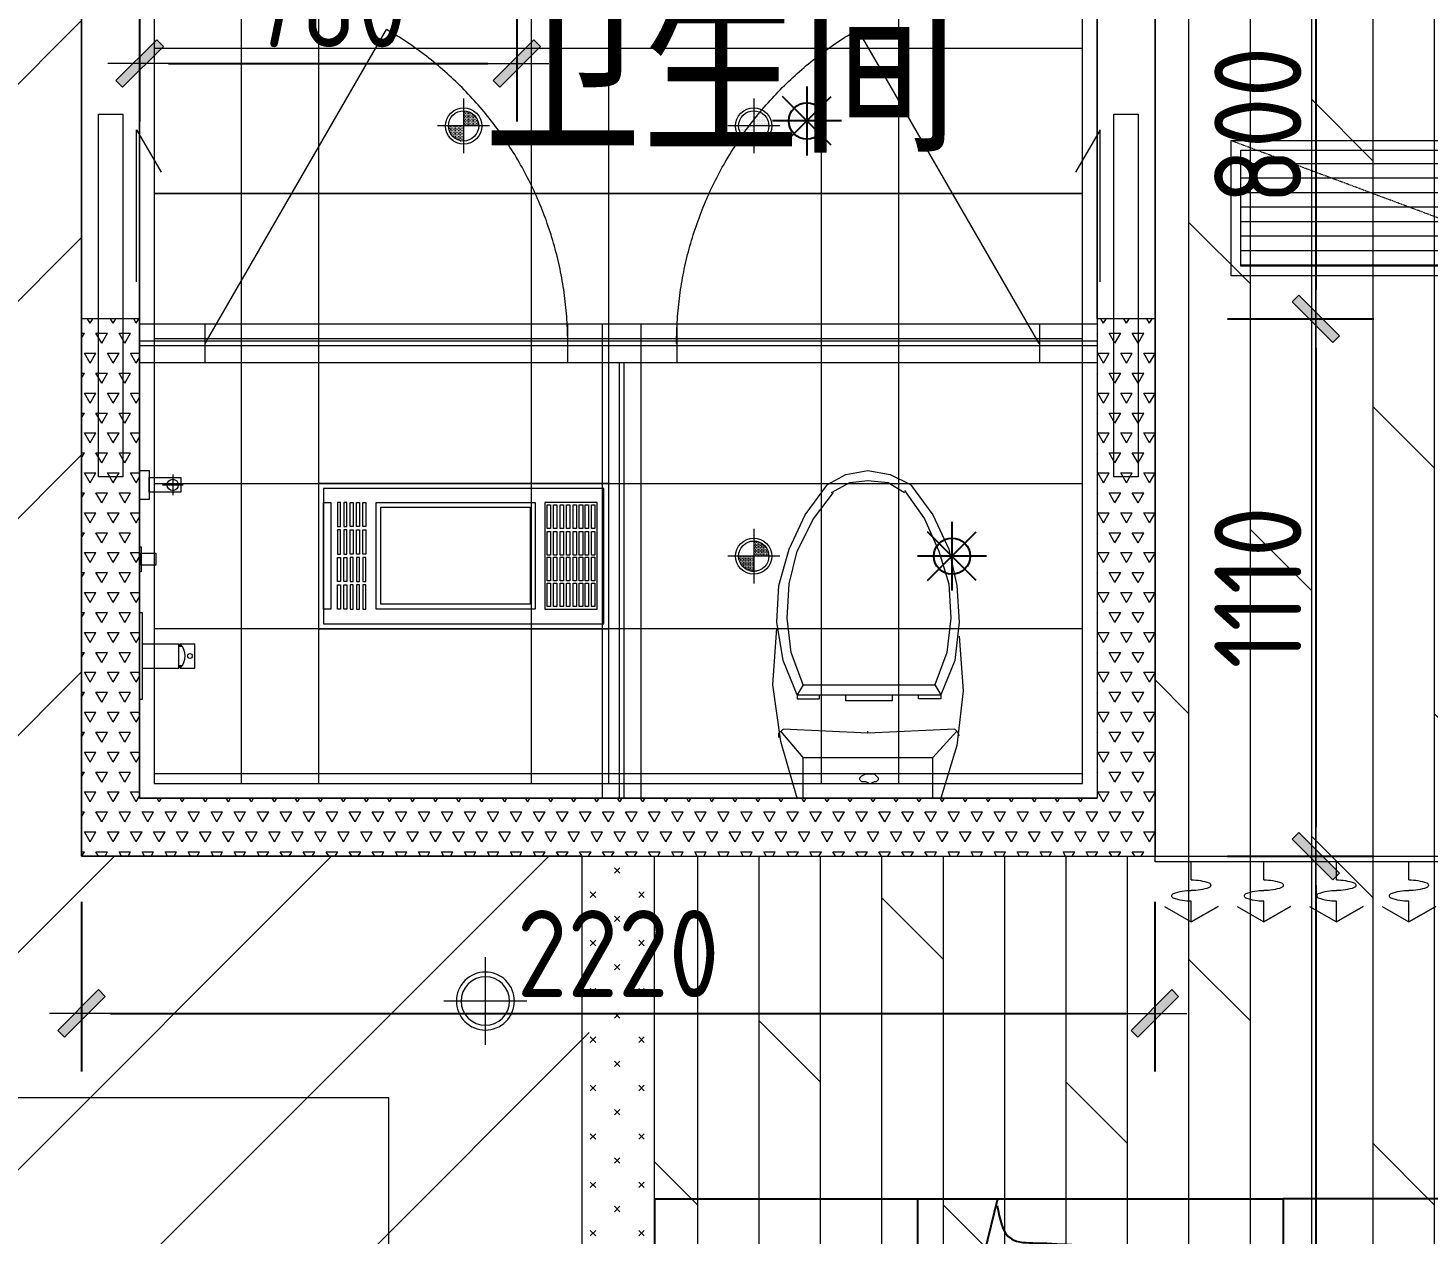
# Model space of a CAD drawing. Header units: millimetres. Extents: x 33621 to 401573, y -91663 to 133135.
# Drawn here: x 235236 to 238131, y 46261 to 48758 of the extents above; entities that cross this region are included whole.
import ezdxf

# ---------------------------------------------------------------- set-up
doc = ezdxf.new("R2010")
doc.units = ezdxf.units.MM
doc.header["$LTSCALE"] = 10
for name, pattern in [('DASH', [0.35, 0.25, -0.1]), ('DOTE', [2.42, 2, -0.2, 0.02, -0.2]), ('HIDDEN', [0.375, 0.25, -0.125, 0, 0])]:
    doc.linetypes.add(name, pattern=pattern)
doc.layers.get('0').update_dxf_attribs({"color": 253})
doc.layers.get('Defpoints').update_dxf_attribs({"color": 250})
for name, color, linetype, lineweight in [('cr-外框线2', 253, 'Continuous', 13), ('DOOR【门】', 253, 'Continuous', 0), ('DS-4BS-FINISH【墙完成线】', 253, 'Continuous', 0), ('FC-FLOOR【地材分格】', 253, 'Continuous', 0), ('FF-Door【门】', 253, 'Continuous', 0), ('FF-FIXT【洁具】', 253, 'Continuous', 0), ('FF-FURN【成品家具】', 253, 'Continuous', 0), ('FF-FURN【成品家私】', 253, 'Continuous', 0), ('RC-FCU【空调设备】', 253, 'Continuous', 0), ('RC-FIN【天花轮廓线】', 253, 'Continuous', 0), ('RC-LIGHT【天花灯具】', 253, 'Continuous', 0), ('RC-Modelling【天花造型】', 253, 'Continuous', 0), ('RC-STR【天花细线】', 253, 'Continuous', 0), ('RC-Text【天花文字】', 253, 'Continuous', 0), ('WALL', 253, 'Continuous', 0), ('Wall【新建墙】', 253, 'Continuous', 0), ('Xline【辅助线】', 253, 'Continuous', 0), ('新建墙体', 253, 'Continuous', 0)]:
    doc.layers.add(name, color=color, linetype=linetype, lineweight=lineweight)
for name, color, linetype in [('DIM_LEAD', 253, 'Continuous'), ('EQUIP_喷头', 253, 'Continuous'), ('P-活动家具', 253, 'Continuous'), ('WINDOW_TEXT', 253, 'Continuous'), ('平面家具', 253, 'Continuous')]:
    doc.layers.add(name, color=color, linetype=linetype)
doc.styles.add('_TCH_WINDOW', font='SIMPLEX', dxfattribs={"bigfont": 'GBCBIG'})
doc.styles.add('CCD_DIM', font='ARCHS.SHX')
doc.styles.add('文字', font='')
doc.styles.get('文字').set_extended_font_data('SimSun')
doc.dimstyles.new('ZL_1：60', dxfattribs={"dimscale": 60, "dimtxt": 3, "dimasz": 1, "dimexe": 2, "dimexo": 2, "dimgap": 0.5, "dimtad": 1, "dimdec": 0, "dimrnd": 5, "dimdsep": 46, "dimtxsty": 'CCD_DIM', "dimblk": 'WS-cj', "dimblk1": 'WS-cj', "dimblk2": 'WS-cj', "dimcen": 0, "dimclrd": 44, "dimclre": 44, "dimclrt": 2, "dimadec": 0, "dimazin": 0, "dimtfac": 1, "dimtdec": 0, "dimtix": 1, "dimtofl": 0, "dimtmove": 2, "dimatfit": 3, "dimldrblk": 'hl_arrow2', "dimfxl": 6, "dimfxlon": 1, "dimarcsym": 0})

# ---------------------------------------------------------------- blocks, each defined once
blk = doc.blocks.new('$DorLib2D$00000001')
for p, q in [((0.45, 0.975), (0.5, 0.975)), ((0.45, 0), (0.45, 0.975)), ((0.5, 0), (0.5, 0.975)), ((0.5, 0), (0.45, 0))]:
    blk.add_line(p, q)
at = {"lineweight": 13}
blk.add_arc((0.475, 0), 0.975, 91.4693, 180, dxfattribs=at)
blk = doc.blocks.new('海龙_041013471')
at = {"layer": 'P-活动家具', "color": 8}
for p, q in [((290.8, 600), (455.7, -75.6)), ((47.8, 497.7), (455.7, -75.6)), ((759.4, 353.8), (810.2, 492.6)), ((845.1, 492.6), (889.6, 438.7)), ((609.9, 490.4), (570.9, 443.1)), ((607.1, -333.1), (607.1, 487.1)), ((684.4, 370.6), (640.6, 490.4)), ((848.3, -326), (848.3, 488.8)), ((570.9, 443.1), (515.2, 167.7)), ((889.6, 438.7), (953.1, 110.2)), ((715.8, -67.6), (684.4, 370.6)), ((724.4, -114.1), (759.4, 353.8)), ((515.2, 167.7), (515.2, -356.5)), ((953.1, 110.2), (953.1, -364.1)), ((47.8, -499), (455.7, -75.6)), ((455.7, -75.6), (289.2, -600)), ((715.8, -384.4), (715.8, -67.6)), ((724.4, -395.8), (724.4, -114.1)), ((626.6, -417.8), (607.1, -333.1)), ((826, -433.9), (848.3, -326)), ((515.2, -356.5), (548.6, -466.9)), ((953.1, -364.1), (915, -495.5)), ((687.9, -472.4), (715.8, -384.4)), ((756.2, -501.8), (724.4, -395.8)), ((626.6, -444.9), (626.6, -417.8)), ((826, -491.4), (826, -433.9)), ((590.4, -572.6), (626.6, -444.9)), ((626.6, -444.9), (646.1, -564.3)), ((803.8, -456.5), (756.2, -501.8)), ((826, -491.4), (803.8, -456.5)), ((548.6, -466.9), (590.4, -572.6)), ((646.1, -564.3), (687.9, -472.4)), ((867.3, -466), (826, -491.4)), ((915, -495.5), (867.3, -466))]:
    blk.add_line(p, q, dxfattribs=at)
at = {"layer": 'P-活动家具'}
blk.add_line((1000, 600), (1000, -600), dxfattribs=at)
at = {"layer": 'P-活动家具', "color": 8}
blk.add_lwpolyline([(-299.9, 600), (-300, -600), (-700, -600), (-699.9, 600)], close=True, dxfattribs=at)
for points, knots in [([(291.5, 586.4), (286.2, 557.6), (277.4, 509), (168.4, 508.8), (99.8, 502.5), (47.8, 497.7)], [0, 0, 0, 0, 75.29107, 127.212251, 290.722633, 290.722633, 290.722633, 290.722633]), ([(291.5, -587.7), (284.6, -560.3), (263.8, -477.8), (136.2, -521), (68, -504), (47.8, -499)], [0, 0, 0, 0, 75.29107, 226.745569, 290.81809, 290.81809, 290.81809, 290.81809])]:
    blk.add_open_spline(points, degree=3, knots=knots, dxfattribs=at)
at = {"layer": '平面家具', "color": 43, "linetype": 'ByBlock'}
for p, q in [((-699.9, 600), (-975, 600)), ((1000, 600), (-299.9, 600)), ((455.7, -600), (455.7, 600)), ((-1000, 575), (-1000, -575)), ((-975, -600), (-700, -600)), ((-300, -600), (1000, -600))]:
    blk.add_line(p, q, dxfattribs=at)
for centre, start, end in [((-975, 575), 90, 180), ((-975, -575), 180, 270)]:
    blk.add_arc(centre, 25, start, end, dxfattribs=at)
blk = doc.blocks.new('海龙0109180699')
at = {"layer": 'cr-外框线2'}
blk.add_blockref('海龙_041013471', (725, 3235.4), dxfattribs=at)
blk = doc.blocks.new('A$C78EA0098')
at = {"color": 33, "linetype": 'Continuous'}
for p, q in [((47, 353.8), (90, 353.8)), ((68.5, 375.3), (68.5, 332.3))]:
    blk.add_line(p, q, dxfattribs=at)
for p, q in [((5, 25, 0), (81, 25, 0)), ((81, -25, 0), (81, 25, 0)), ((81, 20, 0), (88, 20, 0)), ((84, 25, 0), (114, 25, 0)), ((84, 20, 0), (84, 25, 0)), ((114, -25, 0), (114, 25, 0)), ((5, -25, 0), (81, -25, 0)), ((81, -20, 0), (88, -20, 0)), ((84, -25, 0), (84, -20, 0)), ((84, -25, 0), (114, -25, 0))]:
    blk.add_line(p, q)
for points in [[(0, 383.8), (20, 383.8), (20, 323.8), (0, 323.8)], [(20, 368.8), (85, 368.8), (85, 338.8), (20, 338.8)], [(0, 226), (3, 226), (3, 174), (0, 174)], [(3, 212.5), (33.5, 212.5), (33.5, 187.5), (3, 187.5)], [(0, 90), (5, 90), (5, -90), (0, -90)]]:
    blk.add_lwpolyline(points, close=True)
for centre, radius in [((68.5, 353.8), 11.5), ((104, 0, 0), 5)]:
    blk.add_circle(centre, radius, dxfattribs=at)
blk.add_arc((57.8, 0, 0), 36.3, 316.3972, 43.6028)
blk = doc.blocks.new('ZL_08127082')
at = {"layer": 'FF-FIXT【洁具】'}
for p, q in [((-184.1, -108.8), (-150.6, 0)), ((146.4, 0), (-150.6, 0)), ((-133.9, 0), (-133.9, -83.7)), ((133.9, 0), (133.9, -83.7)), ((146.4, 0), (179.9, -117.1)), ((-20.9, -37.7), (-16.7, -33.5)), ((-20.9, -41.8), (-20.9, -37.7)), ((-16.7, -46), (-20.9, -41.8)), ((-16.7, -33.5), (-12.6, -33.5)), ((-12.6, -50.2), (-16.7, -46)), ((-12.6, -33.5), (-4.2, -29.3)), ((4.2, -50.2), (-12.6, -50.2)), ((-4.2, -29.3), (4.2, -33.5)), ((4.2, -33.5), (12.6, -33.5)), ((12.6, -46), (4.2, -50.2)), ((12.6, -33.5), (16.7, -37.7)), ((16.7, -41.8), (12.6, -46)), ((16.7, -37.7), (16.7, -41.8)), ((-133.9, -83.7), (-184.1, -138.1)), ((133.9, -83.7), (-133.9, -83.7)), ((133.9, -83.7), (179.9, -138.1)), ((-196.6, -221.7), (-184.1, -108.8)), ((-179.9, -142.2), (0, -133.9)), ((0, -133.9), (0, -138.1)), ((0, -133.9), (175.7, -142.2)), ((184.1, -133.9), (175.7, -142.2)), ((179.9, -117.1), (196.6, -234.3)), ((184.1, -125.5), (184.1, -133.9)), ((-50.2, -213.4), (-50.2, -200.8)), ((-50.2, -200.8), (46, -200.8)), ((46, -200.8), (46, -213.4)), ((-188.3, -334.7), (-196.6, -221.7)), ((-179.9, -284.5), (-150.6, -213.4)), ((-150.6, -205), (-104.6, -205)), ((-150.6, -213.4), (-150.6, -205)), ((-138.1, -234.3), (-150.6, -213.4)), ((146.4, -213.4), (-150.6, -213.4)), ((-104.6, -205), (-104.6, -213.4)), ((46, -213.4), (-50.2, -213.4)), ((100.4, -205), (100.4, -213.4)), ((146.4, -205), (100.4, -205)), ((133.9, -234.3), (146.4, -213.4)), ((146.4, -213.4), (146.4, -205)), ((146.4, -213.4), (175.7, -284.5)), ((-163.2, -301.2), (-138.1, -234.3)), ((133.9, -234.3), (-138.1, -234.3)), ((133.9, -234.3), (159, -301.2)), ((196.6, -234.3), (188.3, -351.4)), ((-188.3, -364), (-179.9, -284.5)), ((175.7, -284.5), (188.3, -364)), ((-171.5, -372.3), (-163.2, -301.2)), ((159, -301.2), (167.3, -372.3)), ((-184.1, -439.3), (-188.3, -364)), ((-167.3, -443.4), (-171.5, -372.3)), ((167.3, -372.3), (163.2, -443.4)), ((188.3, -364), (184.1, -439.3)), ((-167.3, -514.6), (-184.1, -439.3)), ((-146.4, -510.4), (-167.3, -443.4)), ((163.2, -443.4), (146.4, -510.4)), ((184.1, -439.3), (163.2, -514.6)), ((-133.9, -585.7), (-167.3, -514.6)), ((-117.1, -577.3), (-146.4, -510.4)), ((146.4, -510.4), (113, -577.3)), ((163.2, -514.6), (129.7, -585.7)), ((-75.3, -635.9), (-117.1, -577.3)), ((113, -577.3), (71.1, -631.7)), ((-87.9, -648.4), (-133.9, -585.7)), ((129.7, -585.7), (83.7, -648.4)), ((-41.8, -652.6), (-75.3, -631.7)), ((75.3, -631.7), (37.7, -652.6)), ((-46, -669.4), (-87.9, -648.4)), ((0, -656.8), (-41.8, -652.6)), ((37.7, -652.6), (0, -656.8)), ((83.7, -648.4), (46, -669.4)), ((0, -677.7), (-46, -669.4)), ((46, -669.4), (0, -677.7))]:
    blk.add_line(p, q, dxfattribs=at)
blk = doc.blocks.new('ZL_08123655')
at = {"layer": 'FF-FIXT【洁具】'}
for p, q in [((-184.1, -138.1), (-188.3, -129.7)), ((-179.9, -142.2), (-184.1, -138.1))]:
    blk.add_line(p, q, dxfattribs=at)
at = {"layer": 'DIM_LEAD'}
blk.add_blockref('ZL_08127082', (0, 0), dxfattribs=at)
blk = doc.blocks.new('DOORBLK101')
at = {"layer": 'FF-Door【门】'}
blk.add_line((-0.5, 0), (0, 0.866), dxfattribs=at)
at = {"layer": 'FF-Door【门】', "color": 8, "linetype": 'HIDDEN', "ltscale": 15}
blk.add_arc((-0.5, 0), 1, 0, 60, dxfattribs=at)
blk = doc.blocks.new('*U170')
for p, q in [((0, -12), (0, 0)), ((0, 0), (1800, 0)), ((1800, 0), (1800, -12)), ((1800, -12), (0, -12)), ((75, -49.3), (75, -12)), ((225, -49.3), (225, -12)), ((375, -49.3), (375, -12)), ((525, -49.3), (525, -12)), ((675, -49.3), (675, -12)), ((825, -49.3), (825, -12)), ((975, -49.3), (975, -12)), ((1125, -49.3), (1125, -12)), ((1275, -49.3), (1275, -12)), ((1425, -49.3), (1425, -12)), ((1575, -49.3), (1575, -12)), ((1725, -49.3), (1725, -12)), ((1725, -49.3), (1725, -12)), ((19.6, -104.5), (75, -136.2)), ((75, -136.2), (75, -93.2)), ((130.4, -104.5), (75, -136.2)), ((75, -136.2), (130.4, -104.5)), ((169.6, -104.5), (225, -136.2)), ((225, -136.2), (225, -93.2)), ((280.4, -104.5), (225, -136.2)), ((225, -136.2), (280.4, -104.5)), ((319.6, -104.5), (375, -136.2)), ((375, -136.2), (375, -93.2)), ((430.4, -104.5), (375, -136.2)), ((375, -136.2), (430.4, -104.5)), ((469.6, -104.5), (525, -136.2)), ((525, -136.2), (525, -93.2)), ((580.4, -104.5), (525, -136.2)), ((525, -136.2), (580.4, -104.5)), ((619.6, -104.5), (675, -136.2)), ((675, -136.2), (675, -93.2)), ((730.4, -104.5), (675, -136.2)), ((675, -136.2), (730.4, -104.5)), ((769.6, -104.5), (825, -136.2)), ((825, -136.2), (825, -93.2)), ((880.4, -104.5), (825, -136.2)), ((825, -136.2), (880.4, -104.5)), ((919.6, -104.5), (975, -136.2)), ((975, -136.2), (975, -93.2)), ((1030.4, -104.5), (975, -136.2)), ((975, -136.2), (1030.4, -104.5)), ((1069.6, -104.5), (1125, -136.2)), ((1125, -136.2), (1125, -93.2)), ((1180.4, -104.5), (1125, -136.2)), ((1125, -136.2), (1180.4, -104.5)), ((1219.6, -104.5), (1275, -136.2)), ((1275, -136.2), (1275, -93.2)), ((1330.4, -104.5), (1275, -136.2)), ((1275, -136.2), (1330.4, -104.5)), ((1369.6, -104.5), (1425, -136.2)), ((1425, -136.2), (1425, -93.2)), ((1480.4, -104.5), (1425, -136.2)), ((1425, -136.2), (1480.4, -104.5)), ((1519.6, -104.5), (1575, -136.2)), ((1575, -136.2), (1575, -93.2)), ((1630.4, -104.5), (1575, -136.2)), ((1575, -136.2), (1630.4, -104.5)), ((1669.6, -104.5), (1725, -136.2)), ((1669.6, -104.5), (1725, -136.2)), ((1725, -136.2), (1725, -93.2)), ((1725, -136.2), (1725, -93.2)), ((1780.4, -104.5), (1725, -136.2)), ((1725, -136.2), (1780.4, -104.5)), ((1780.4, -104.5), (1725, -136.2)), ((1725, -136.2), (1780.4, -104.5))]:
    blk.add_line(p, q)
at = {"extrusion": (0, 0, -1)}
for centre, major_axis, start_param, end_param in [((77.5, -148.9), (-70.4, -70.4), 2.33115, 2.708105), ((110, -60.3), (3.69, -3.69), 4.278901, 6.716673), ((227.5, -148.9), (-70.4, -70.4), 2.33115, 2.708105), ((260, -60.3), (3.69, -3.69), 4.278901, 6.716673), ((377.5, -148.9), (-70.4, -70.4), 2.33115, 2.708105), ((410, -60.3), (3.69, -3.69), 4.278901, 6.716673), ((527.5, -148.9), (-70.4, -70.4), 2.33115, 2.708105), ((560, -60.3), (3.69, -3.69), 4.278901, 6.716673), ((677.5, -148.9), (-70.4, -70.4), 2.33115, 2.708105), ((710, -60.3), (3.69, -3.69), 4.278901, 6.716673), ((827.5, -148.9), (-70.4, -70.4), 2.33115, 2.708105), ((860, -60.3), (3.69, -3.69), 4.278901, 6.716673), ((977.5, -148.9), (-70.4, -70.4), 2.33115, 2.708105), ((1010, -60.3), (3.69, -3.69), 4.278901, 6.716673), ((1127.5, -148.9), (-70.4, -70.4), 2.33115, 2.708105), ((1160, -60.3), (3.69, -3.69), 4.278901, 6.716673), ((1277.5, -148.9), (-70.4, -70.4), 2.33115, 2.708105), ((1310, -60.3), (3.69, -3.69), 4.278901, 6.716673), ((1427.5, -148.9), (-70.4, -70.4), 2.33115, 2.708105), ((1460, -60.3), (3.69, -3.69), 4.278901, 6.716673), ((1577.5, -148.9), (-70.4, -70.4), 2.33115, 2.708105), ((1610, -60.3), (3.69, -3.69), 4.278901, 6.716673), ((1727.5, -148.9), (-70.4, -70.4), 2.33115, 2.708105), ((1727.5, -148.9), (-70.4, -70.4), 2.33115, 2.708105), ((1760, -60.3), (3.69, -3.69), 4.278901, 6.716673), ((1760, -60.3), (3.69, -3.69), 4.278901, 6.716673), ((40, -82.2), (3.69, -3.69), 1.137309, 3.57508), ((72.5, -170.8), (-70.4, -70.4), 2.004284, 2.381239), ((77.5, 28.3), (70.4, -70.4), 0.433488, 0.810442), ((190, -82.2), (3.69, -3.69), 1.137309, 3.57508), ((222.5, -170.8), (-70.4, -70.4), 2.004284, 2.381239), ((227.5, 28.3), (70.4, -70.4), 0.433488, 0.810442), ((340, -82.2), (3.69, -3.69), 1.137309, 3.57508), ((372.5, -170.8), (-70.4, -70.4), 2.004284, 2.381239), ((377.5, 28.3), (70.4, -70.4), 0.433488, 0.810442), ((490, -82.2), (3.69, -3.69), 1.137309, 3.57508), ((522.5, -170.8), (-70.4, -70.4), 2.004284, 2.381239), ((527.5, 28.3), (70.4, -70.4), 0.433488, 0.810442), ((640, -82.2), (3.69, -3.69), 1.137309, 3.57508), ((672.5, -170.8), (-70.4, -70.4), 2.004284, 2.381239), ((677.5, 28.3), (70.4, -70.4), 0.433488, 0.810442), ((790, -82.2), (3.69, -3.69), 1.137309, 3.57508), ((822.5, -170.8), (-70.4, -70.4), 2.004284, 2.381239), ((827.5, 28.3), (70.4, -70.4), 0.433488, 0.810442), ((940, -82.2), (3.69, -3.69), 1.137309, 3.57508), ((972.5, -170.8), (-70.4, -70.4), 2.004284, 2.381239), ((977.5, 28.3), (70.4, -70.4), 0.433488, 0.810442), ((1090, -82.2), (3.69, -3.69), 1.137309, 3.57508), ((1122.5, -170.8), (-70.4, -70.4), 2.004284, 2.381239), ((1127.5, 28.3), (70.4, -70.4), 0.433488, 0.810442), ((1240, -82.2), (3.69, -3.69), 1.137309, 3.57508), ((1272.5, -170.8), (-70.4, -70.4), 2.004284, 2.381239), ((1277.5, 28.3), (70.4, -70.4), 0.433488, 0.810442), ((1390, -82.2), (3.69, -3.69), 1.137309, 3.57508), ((1422.5, -170.8), (-70.4, -70.4), 2.004284, 2.381239), ((1427.5, 28.3), (70.4, -70.4), 0.433488, 0.810442), ((1540, -82.2), (3.69, -3.69), 1.137309, 3.57508), ((1572.5, -170.8), (-70.4, -70.4), 2.004284, 2.381239), ((1577.5, 28.3), (70.4, -70.4), 0.433488, 0.810442), ((1690, -82.2), (3.69, -3.69), 1.137309, 3.57508), ((1690, -82.2), (3.69, -3.69), 1.137309, 3.57508), ((1722.5, -170.8), (-70.4, -70.4), 2.004284, 2.381239), ((1722.5, -170.8), (-70.4, -70.4), 2.004284, 2.381239), ((1727.5, 28.3), (70.4, -70.4), 0.433488, 0.810442), ((1727.5, 28.3), (70.4, -70.4), 0.433488, 0.810442), ((72.5, 6.4), (70.4, -70.4), 0.760354, 1.137309), ((222.5, 6.4), (70.4, -70.4), 0.760354, 1.137309), ((372.5, 6.4), (70.4, -70.4), 0.760354, 1.137309), ((522.5, 6.4), (70.4, -70.4), 0.760354, 1.137309), ((672.5, 6.4), (70.4, -70.4), 0.760354, 1.137309), ((822.5, 6.4), (70.4, -70.4), 0.760354, 1.137309), ((972.5, 6.4), (70.4, -70.4), 0.760354, 1.137309), ((1122.5, 6.4), (70.4, -70.4), 0.760354, 1.137309), ((1272.5, 6.4), (70.4, -70.4), 0.760354, 1.137309), ((1422.5, 6.4), (70.4, -70.4), 0.760354, 1.137309), ((1572.5, 6.4), (70.4, -70.4), 0.760354, 1.137309), ((1722.5, 6.4), (70.4, -70.4), 0.760354, 1.137309), ((1722.5, 6.4), (70.4, -70.4), 0.760354, 1.137309)]:
    blk.add_ellipse(centre, major_axis=major_axis, ratio=1, start_param=start_param, end_param=end_param, dxfattribs=at)
blk = doc.blocks.new('ZL_0317145799')
at = {"layer": 'RC-FCU【空调设备】'}
h = blk.add_hatch(dxfattribs=at)
h.set_pattern_fill('_USER', color=8, scale=30, pattern_type=0)
h.set_pattern_definition([(0, (-5926276.942, -1197962.362), (0, 30), [])])
h.paths.add_polyline_path([(730, -260), (730, -20), (-730, -20), (-730, -260)])
blk.add_lwpolyline([(-750, -280), (-750, 0), (750, 0), (750, -280)], close=True, dxfattribs=at)
at = {"layer": 'RC-FCU【空调设备】', "color": 8, "linetype": 'DASH'}
blk.add_lwpolyline([(-750, 0), (0, -280), (750, 0)], dxfattribs=at)
at = {"layer": 'RC-FCU【空调设备】', "color": 8}
blk.add_lwpolyline([(-730, -260), (-730, -20), (730, -20), (730, -260)], close=True, dxfattribs=at)
blk = doc.blocks.new('ZL_0603125599')
at = {"layer": 'RC-Modelling【天花造型】'}
blk.add_line((-697.5, -2096.8), (1732.5, -2096.8), dxfattribs=at)
at = {"layer": 'RC-FCU【空调设备】'}
blk.add_blockref('ZL_0317145799', (210, -616.8), dxfattribs=at)
at = {"layer": 'RC-FCU【空调设备】', "ltscale": 10}
blk.add_blockref('*U170', (-697.5, -2096.8), dxfattribs=at)
blk = doc.blocks.new('WS-cj')
blk.add_hatch(color=2).paths.add_polyline_path([(0.588, 0.818), (-0.818, -0.588), (-0.588, -0.818), (0.818, 0.588)])
at = {"color": 2, "linetype": 'ByBlock', "lineweight": 0}
for p, q in [((-1.1, 0), (0, 0)), ((0, 0), (1.1, 0))]:
    blk.add_line(p, q, dxfattribs=at)
at = {"color": 2}
blk.add_lwpolyline([(0.588, 0.818), (-0.818, -0.588), (-0.588, -0.818), (0.818, 0.588)], close=True, dxfattribs=at)
blk = doc.blocks.new('*D445')
at = {"layer": 'Defpoints', "color": 0, "transparency": 16777216}
for p in [(235466.7, 49023.9), (236246.7, 49023.9), (236246.7, 48684.1)]:
    blk.add_point(p, dxfattribs=at)
at = {"layer": '新建墙体', "color": 44, "lineweight": -2, "transparency": 16777216}
for p, q in [((235466.7, 48903.9), (235466.7, 48564.1)), ((236246.7, 48903.9), (236246.7, 48564.1)), ((235526.7, 48684.1), (236186.7, 48684.1))]:
    blk.add_line(p, q, dxfattribs=at)
at = {"layer": '新建墙体', "color": 44, "lineweight": -2, "transparency": 16777216, "xscale": 60, "yscale": 60, "zscale": 60, "rotation": 180}
blk.add_blockref('WS-cj', (235466.7, 48684.1), dxfattribs=at)
at = {"layer": '新建墙体', "color": 44, "lineweight": -2, "transparency": 16777216, "xscale": 60, "yscale": 60, "zscale": 60}
blk.add_blockref('WS-cj', (236246.7, 48684.1), dxfattribs=at)
at = {"layer": '新建墙体', "color": 2, "transparency": 16777216, "insert": (235856.7, 48807.8), "char_height": 180, "attachment_point": 5, "style": 'CCD_DIM'}
blk.add_mtext('780', dxfattribs=at)
blk = doc.blocks.new('hl_arrow2')
at = {"color": 2}
blk.add_line((-0.221, 0), (-1, 0), dxfattribs=at)
blk.add_lwpolyline([(-0.221, 0), (-0.861, -0.689), (-0.654, -0.862), (0, 0), (-0.654, 0.862), (-0.861, 0.689)], close=True, dxfattribs=at)
blk = doc.blocks.new('*D448')
at = {"layer": 'Defpoints', "color": 0, "transparency": 16777216}
for p in [(237596.7, 48956.1), (237596.7, 48156.1), (237899.4, 48156.1)]:
    blk.add_point(p, dxfattribs=at)
at = {"layer": '新建墙体', "color": 44, "lineweight": -2, "transparency": 16777216}
for p, q in [((237716.7, 48956.1), (238019.4, 48956.1)), ((237899.4, 48896.1), (237899.4, 48216.1)), ((237716.7, 48156.1), (238019.4, 48156.1))]:
    blk.add_line(p, q, dxfattribs=at)
at = {"layer": '新建墙体', "color": 44, "lineweight": -2, "transparency": 16777216, "xscale": 60, "yscale": 60, "zscale": 60}
for p, rotation in [((237899.4, 48956.1), 90), ((237899.4, 48156.1), 270)]:
    blk.add_blockref('WS-cj', p, dxfattribs=dict(at, rotation=rotation))
at = {"layer": '新建墙体', "color": 2, "transparency": 16777216, "insert": (237779.4, 48556.1), "char_height": 180, "attachment_point": 5, "rotation": 90, "style": 'CCD_DIM'}
blk.add_mtext('800', dxfattribs=at)
blk = doc.blocks.new('*D449')
at = {"layer": 'Defpoints', "color": 0, "transparency": 16777216}
for p in [(237596.7, 48156.1), (237596.7, 47045), (237899.4, 47045)]:
    blk.add_point(p, dxfattribs=at)
at = {"layer": '新建墙体', "color": 44, "lineweight": -2, "transparency": 16777216}
for p, q in [((237716.7, 48156.1), (238019.4, 48156.1)), ((237899.4, 48096.1), (237899.4, 47105)), ((237716.7, 47045), (238019.4, 47045))]:
    blk.add_line(p, q, dxfattribs=at)
at = {"layer": '新建墙体', "color": 44, "lineweight": -2, "transparency": 16777216, "xscale": 60, "yscale": 60, "zscale": 60}
for p, rotation in [((237899.4, 48156.1), 90), ((237899.4, 47045), 270)]:
    blk.add_blockref('WS-cj', p, dxfattribs=dict(at, rotation=rotation))
at = {"layer": '新建墙体', "color": 2, "transparency": 16777216, "insert": (237779.4, 47600.6), "char_height": 180, "attachment_point": 5, "rotation": 90, "style": 'CCD_DIM'}
blk.add_mtext('1110', dxfattribs=at)
blk = doc.blocks.new('*D450')
at = {"layer": 'Defpoints', "color": 0, "transparency": 16777216}
for p in [(235346.3, 47070.1), (237566.3, 47070.1), (237566.3, 46719.7)]:
    blk.add_point(p, dxfattribs=at)
at = {"layer": '新建墙体', "color": 44, "lineweight": -2, "transparency": 16777216}
for p, q in [((235346.3, 46950.1), (235346.3, 46599.7)), ((237566.3, 46950.1), (237566.3, 46599.7)), ((235406.3, 46719.7), (237506.3, 46719.7))]:
    blk.add_line(p, q, dxfattribs=at)
at = {"layer": '新建墙体', "color": 44, "lineweight": -2, "transparency": 16777216, "xscale": 60, "yscale": 60, "zscale": 60, "rotation": 180}
blk.add_blockref('WS-cj', (235346.3, 46719.7), dxfattribs=at)
at = {"layer": '新建墙体', "color": 44, "lineweight": -2, "transparency": 16777216, "xscale": 60, "yscale": 60, "zscale": 60}
blk.add_blockref('WS-cj', (237566.3, 46719.7), dxfattribs=at)
at = {"layer": '新建墙体', "color": 2, "transparency": 16777216, "insert": (236456.3, 46843.4), "char_height": 180, "attachment_point": 5, "style": 'CCD_DIM'}
blk.add_mtext('2220', dxfattribs=at)
blk = doc.blocks.new('*D451')
at = {"layer": 'Defpoints', "color": 0, "transparency": 16777216}
for p in [(237596.7, 47045), (237596.7, 42446.4), (237899.4, 42446.4)]:
    blk.add_point(p, dxfattribs=at)
at = {"layer": '新建墙体', "color": 44, "lineweight": -2, "transparency": 16777216}
for p, q in [((237716.7, 47045), (238019.4, 47045)), ((237899.4, 46985), (237899.4, 42506.4)), ((237716.7, 42446.4), (238019.4, 42446.4))]:
    blk.add_line(p, q, dxfattribs=at)
at = {"layer": '新建墙体', "color": 44, "lineweight": -2, "transparency": 16777216, "xscale": 60, "yscale": 60, "zscale": 60}
for p, rotation in [((237899.4, 47045), 90), ((237899.4, 42446.4), 270)]:
    blk.add_blockref('WS-cj', p, dxfattribs=dict(at, rotation=rotation))
at = {"layer": '新建墙体', "color": 2, "transparency": 16777216, "insert": (237771.9, 44745.7), "char_height": 180, "attachment_point": 5, "rotation": 90, "style": 'CCD_DIM'}
blk.add_mtext('4600', dxfattribs=at)
blk = doc.blocks.new('防雾筒灯')
at = {"ltscale": 30}
h = blk.add_hatch(dxfattribs=at)
h.set_pattern_fill('DOTS', color=251, scale=3)
h.set_pattern_definition([(0, (-62.322, -46.6336), (2.38125, 4.7625), [0, -4.7625])])
edge = h.paths.add_edge_path()
edge.add_ellipse((0, 0), major_axis=(35.4, 35.4), ratio=1, start_angle=315, end_angle=405)
edge.add_line((0, 50), (0, 0))
edge.add_line((0, 0), (50, 0))
edge = h.paths.add_edge_path()
edge.add_line((0, 0), (-50, 0))
edge.add_ellipse((0, 0), major_axis=(35.4, 35.4), ratio=1, start_angle=495, end_angle=225)
edge.add_line((0, -50), (0, 0))
at = {"color": 251, "linetype": 'DOTE', "ltscale": 43.504693}
blk.add_line((0, 90.6), (0, -90.6), dxfattribs=at)
at = {"color": 251, "linetype": 'DOTE', "ltscale": 41.297046}
blk.add_line((86, 0), (-86, 0), dxfattribs=at)
blk.add_ellipse((0, 0), major_axis=(-42.4, 42.4), ratio=1, start_param=2.355868237233172, end_param=8.639053544412757)
at = {"color": 251}
blk.add_ellipse((0, 0), major_axis=(35.4, 35.4), ratio=1, start_param=5.49871431692557, end_param=11.78189962410516, dxfattribs=at)
blk = doc.blocks.new('ERTERT')
at = {"color": 8}
for points in [[(15709.6, 8061.8), (15930.2, 8061.8), (15930.2, 8046.6), (15709.6, 8046.6)], [(15709.5, 8032.6), (15759.4, 8032.6), (15759.4, 8026.5), (15709.5, 8026.5)], [(15766.4, 8032.6), (15816.3, 8032.6), (15816.3, 8026.5), (15766.4, 8026.5)], [(15873.3, 8032.6), (15823.3, 8032.6), (15823.3, 8026.5), (15873.3, 8026.5)], [(15930.2, 8032.6), (15880.3, 8032.6), (15880.3, 8026.5), (15930.2, 8026.5)], [(15709.5, 8019.5), (15759.4, 8019.5), (15759.4, 8013.4), (15709.5, 8013.4)], [(15709.5, 8000.3), (15759.4, 8000.3), (15759.4, 8006.4), (15709.5, 8006.4)], [(15709.5, 7987.2), (15759.4, 7987.2), (15759.4, 7993.3), (15709.5, 7993.3)], [(15766.4, 8019.5), (15816.3, 8019.5), (15816.3, 8013.4), (15766.4, 8013.4)], [(15766.4, 8000.3), (15816.3, 8000.3), (15816.3, 8006.4), (15766.4, 8006.4)], [(15766.4, 7987.2), (15816.3, 7987.2), (15816.3, 7993.3), (15766.4, 7993.3)], [(15873.3, 8019.5), (15823.3, 8019.5), (15823.3, 8013.4), (15873.3, 8013.4)], [(15873.3, 8000.3), (15823.3, 8000.3), (15823.3, 8006.4), (15873.3, 8006.4)], [(15873.3, 7987.2), (15823.3, 7987.2), (15823.3, 7993.3), (15873.3, 7993.3)], [(15930.2, 8019.5), (15880.3, 8019.5), (15880.3, 8013.4), (15930.2, 8013.4)], [(15930.2, 8000.3), (15880.3, 8000.3), (15880.3, 8006.4), (15930.2, 8006.4)], [(15930.2, 7987.2), (15880.3, 7987.2), (15880.3, 7993.3), (15930.2, 7993.3)], [(15709.5, 7974.2), (15759.4, 7974.2), (15759.4, 7980.2), (15709.5, 7980.2)], [(15766.4, 7974.2), (15816.3, 7974.2), (15816.3, 7980.2), (15766.4, 7980.2)], [(15873.3, 7974.2), (15823.3, 7974.2), (15823.3, 7980.2), (15873.3, 7980.2)], [(15930.2, 7974.2), (15880.3, 7974.2), (15880.3, 7980.2), (15930.2, 7980.2)], [(15709.5, 7952.9), (15930.2, 7952.9), (15930.2, 7624.2), (15709.5, 7624.2)], [(15709.5, 7495.6), (15930.2, 7495.6), (15930.2, 7604.2), (15709.5, 7604.2)], [(15714.5, 7599.2), (15763.3, 7599.2), (15763.3, 7592.2), (15714.5, 7592.2)], [(15714.5, 7586), (15763.3, 7586), (15763.3, 7579), (15714.5, 7579)], [(15767.9, 7599.2), (15816.7, 7599.2), (15816.7, 7592.2), (15767.9, 7592.2)], [(15767.9, 7586), (15816.7, 7586), (15816.7, 7579), (15767.9, 7579)], [(15821.2, 7599.2), (15870, 7599.2), (15870, 7592.2), (15821.2, 7592.2)], [(15821.2, 7586), (15870, 7586), (15870, 7579), (15821.2, 7579)], [(15876.4, 7599.2), (15925.2, 7599.2), (15925.2, 7592.2), (15876.4, 7592.2)], [(15876.4, 7586), (15925.2, 7586), (15925.2, 7579), (15876.4, 7579)], [(15714.5, 7572.1), (15763.3, 7572.1), (15763.3, 7565.1), (15714.5, 7565.1)], [(15714.5, 7558.9), (15763.3, 7558.9), (15763.3, 7551.9), (15714.5, 7551.9)], [(15767.9, 7572.1), (15816.7, 7572.1), (15816.7, 7565.1), (15767.9, 7565.1)], [(15767.9, 7558.9), (15816.7, 7558.9), (15816.7, 7551.9), (15767.9, 7551.9)], [(15821.2, 7572.1), (15870, 7572.1), (15870, 7565.1), (15821.2, 7565.1)], [(15821.2, 7558.9), (15870, 7558.9), (15870, 7551.9), (15821.2, 7551.9)], [(15876.4, 7572.1), (15925.2, 7572.1), (15925.2, 7565.1), (15876.4, 7565.1)], [(15876.4, 7558.9), (15925.2, 7558.9), (15925.2, 7551.9), (15876.4, 7551.9)], [(15714.5, 7545.5), (15763.3, 7545.5), (15763.3, 7538.5), (15714.5, 7538.5)], [(15714.5, 7532.6), (15763.3, 7532.6), (15763.3, 7525.6), (15714.5, 7525.6)], [(15767.9, 7545.5), (15816.7, 7545.5), (15816.7, 7538.5), (15767.9, 7538.5)], [(15767.9, 7532.6), (15816.7, 7532.6), (15816.7, 7525.6), (15767.9, 7525.6)], [(15821.2, 7545.5), (15870, 7545.5), (15870, 7538.5), (15821.2, 7538.5)], [(15821.2, 7532.6), (15870, 7532.6), (15870, 7525.6), (15821.2, 7525.6)], [(15876.4, 7545.5), (15925.2, 7545.5), (15925.2, 7538.5), (15876.4, 7538.5)], [(15876.4, 7532.6), (15925.2, 7532.6), (15925.2, 7525.6), (15876.4, 7525.6)], [(15714.5, 7520.4), (15763.3, 7520.4), (15763.3, 7513.4), (15714.5, 7513.4)], [(15714.5, 7507.6), (15763.3, 7507.6), (15763.3, 7500.6), (15714.5, 7500.6)], [(15767.9, 7520.4), (15816.7, 7520.4), (15816.7, 7513.4), (15767.9, 7513.4)], [(15767.9, 7507.6), (15816.7, 7507.6), (15816.7, 7500.6), (15767.9, 7500.6)], [(15821.2, 7520.4), (15870, 7520.4), (15870, 7513.4), (15821.2, 7513.4)], [(15821.2, 7507.6), (15870, 7507.6), (15870, 7500.6), (15821.2, 7500.6)], [(15876.4, 7520.4), (15925.2, 7520.4), (15925.2, 7513.4), (15876.4, 7513.4)], [(15876.4, 7507.6), (15925.2, 7507.6), (15925.2, 7500.6), (15876.4, 7500.6)]]:
    blk.add_lwpolyline(points, close=True, dxfattribs=at)
at = {"color": 250}
blk.add_lwpolyline([(15719.5, 7942.9), (15920.2, 7942.9), (15920.2, 7634.2), (15719.5, 7634.2)], close=True, dxfattribs=at)
at = {"layer": 'RC-LIGHT【天花灯具】'}
for points in [[(15668.9, 7471.8), (15968.9, 7471.8), (15968.9, 8071.8), (15668.9, 8071.8)], [(15678.9, 7481.8), (15958.9, 7481.8), (15958.9, 8061.8), (15678.9, 8061.8)]]:
    blk.add_lwpolyline(points, close=True, dxfattribs=at)
blk = doc.blocks.new('$TwtSys$00000125')
at = {"color": 9}
for p, q in [((0, 0.57), (0, -0.57)), ((0.403, -0.403), (-0.403, 0.403)), ((-0.403, -0.403), (0.403, 0.403)), ((0.57, 0), (-0.57, 0))]:
    blk.add_line(p, q, dxfattribs=at)
at = {"color": 8}
blk.add_circle((0, 0), 0.3, dxfattribs=at)
blk = doc.blocks.new('圆形筒灯')
at = {"color": 251, "linetype": 'DOTE', "ltscale": 43.504693}
blk.add_line((0, 90.6), (0, -90.6), dxfattribs=at)
at = {"color": 251, "linetype": 'DOTE', "ltscale": 41.297046}
blk.add_line((86, 0), (-86, 0), dxfattribs=at)
blk.add_ellipse((0, 0), major_axis=(-42.4, 42.4), ratio=1, start_param=2.355868237233172, end_param=8.639053544412757)
at = {"color": 251}
blk.add_ellipse((0, 0), major_axis=(35.4, 35.4), ratio=1, start_param=5.49871431692557, end_param=11.78189962410516, dxfattribs=at)
blk = doc.blocks.new('ZL_1210210199')
at = {"layer": 'RC-FIN【天花轮廓线】', "color": 8}
blk.add_lwpolyline([(-1268, -5556.2), (1382, -5556.2), (1382, -2156.2), (-1268, -2156.2)], close=True, dxfattribs=at)
at = {"layer": 'RC-LIGHT【天花灯具】', "xscale": -1, "rotation": 180}
blk.add_blockref('圆形筒灯', (1582, -1956.2), dxfattribs=at)

msp = doc.modelspace()

# ---------------------------------------------------------------- hatches: boundary and pattern name
at = {"layer": 'FC-FLOOR【地材分格】'}
h = msp.add_hatch(dxfattribs=at)
h.set_pattern_fill('DOLMIT', color=256, scale=20, angle=90, double=1)
h.set_pattern_definition([(90, (240176.74, 55975.26), (-127, 8e-15), []), (135, (240176.74, 55975.26), (-254, -254), [179.605, -359.21])])
h.paths.add_polyline_path([(237566.7, 49645.3), (239981.7, 49646.4), (239981.7, 42746.4), (239756.7, 42745.3), (239756.7, 42345.3), (236556.7, 42345.3), (236556.7, 42445.3), (236531.7, 42445.3), (236531.7, 47045), (237566.7, 47045)])
h = msp.add_hatch(dxfattribs=at)
h.set_pattern_fill('_USER', color=256, scale=600, double=1, pattern_type=0)
h.set_pattern_definition([(0, (236276.74, 49015.26), (0, 600), []), (90, (236276.74, 49015.26), (-600, 4e-14), [])])
h.paths.add_polyline_path([(237416.7, 49615.3), (236276.7, 49615.3), (236276.7, 49015.3), (235496.7, 49015.3), (235496.7, 47195), (237416.7, 47195)])
at = {"layer": 'RC-STR【天花细线】'}
h = msp.add_hatch(dxfattribs=at)
h.set_pattern_fill('矩形600X300', color=256, double=1, pattern_type=2)
h.set_pattern_definition([(0, (236436.74, 49015.26), (0, 300), []), (90, (236436.74, 49015.26), (-600, 4e-14), [])])
h.paths.add_polyline_path([(237416.7, 49615.3), (236276.7, 49615.3), (236276.7, 49015.3), (235496.7, 49015.3), (235496.7, 47195), (237416.7, 47195)])
at = {"layer": 'Xline【辅助线】'}
h = msp.add_hatch(dxfattribs=at)
h.set_pattern_fill('ANSI31', color=256, scale=100)
h.set_pattern_definition([(45, (216356.85, 42355.58), (-224.5064, 224.5064), [])])
h.paths.add_polyline_path([(236396.7, 47045), (235346.7, 47045), (235346.8, 49637.9), (232931.7, 49637.9), (232931.7, 42355.6), (236396.7, 42370.6)])
at = {"layer": '新建墙体'}
h = msp.add_hatch(dxfattribs=at)
h.set_pattern_fill('TRIANG', color=4, scale=5)
h.set_pattern_definition([(60, (180619.538, 47115.71), (-23.8125, 41.24446), [23.8125, -23.8125]), (120, (180619.538, 47115.71), (-47.625, 3e-08), [23.8125, -23.8125]), (0, (180607.63, 47136.33), (23.8125, 41.24446), [23.8125, -23.8125])])
h.paths.add_polyline_path([(235466.7, 48156.1), (235346.7, 48156.1), (235346.7, 47045), (237566.7, 47045), (237566.7, 48156.1), (237446.7, 48156.1), (237446.7, 47165), (235466.7, 47165)])
h = msp.add_hatch(dxfattribs=at)
h.set_pattern_fill('石膏板', color=256, scale=20, pattern_type=2)
h.set_pattern_definition([(45, (236398.73, 42459.61), (-50, 50), [16, -54.7107]), (135, (236510.04, 42459.61), (-50, -50), [16, -54.7107])])
h.paths.add_polyline_path([(236531.7, 47045), (236381.7, 47045), (236381.7, 42445.3), (236531.7, 42445.3)])

# ---------------------------------------------------------------- linework, layer by layer
at = {"layer": 'DOOR【门】'}
for points in [[(235381.7, 48579.6), (235431.7, 48579.6), (235431.7, 47829.6), (235381.7, 47829.6)], [(237481.7, 48579.6), (237531.7, 48579.6), (237531.7, 47829.6), (237481.7, 47829.6)]]:
    msp.add_lwpolyline(points, close=True, dxfattribs=at)
for points in [[(235460.3, 48232.5), (235460.3, 48546.7), (235511.2, 48459.7)], [(237453.1, 48232.5), (237453.1, 48546.7), (237402.3, 48459.7)]]:
    msp.add_lwpolyline(points, dxfattribs=at)
at = {"layer": 'DS-4BS-FINISH【墙完成线】'}
for points in [[(235346.8, 49645.3), (232931.8, 49646.4), (232931.8, 42746.4), (233156.8, 42745.3), (233156.8, 42345.3), (236356.8, 42345.3), (236356.8, 42445.3), (236381.8, 42445.3), (236381.8, 47045), (235346.8, 47045), (235346.8, 49645.3)], [(237566.7, 49645.3), (239981.7, 49646.4), (239981.7, 42746.4), (239756.7, 42745.3), (239756.7, 42345.3), (236556.7, 42345.3), (236556.7, 42445.3), (236531.7, 42445.3), (236531.7, 47045), (237566.7, 47045), (237566.7, 49645.3)]]:
    msp.add_lwpolyline(points, dxfattribs=at)
msp.add_lwpolyline([(237416.7, 49615.3), (236276.7, 49615.3), (236276.7, 49015.3), (235496.7, 49015.3), (235496.7, 47195), (237416.7, 47195)], close=True, dxfattribs=at)
at = {"layer": 'FF-FIXT【洁具】'}
for p, q in [((237446.7, 48145), (235466.7, 48145)), ((235602.1, 48065), (235602.1, 48145)), ((236352.1, 48065), (236352.1, 48145)), ((236423.2, 48145), (236423.2, 47165)), ((236503.2, 48145), (236503.2, 47165)), ((236578.3, 48065), (236578.3, 48145)), ((237328.3, 48065), (237328.3, 48145)), ((237446.7, 48110), (235466.7, 48110)), ((237446.7, 48100), (235466.7, 48100)), ((237446.7, 48065), (235466.7, 48065)), ((236458.2, 48065), (236458.2, 47165)), ((236468.2, 48065), (236468.2, 47165))]:
    msp.add_line(p, q, dxfattribs=at)
at = {"layer": 'FF-FURN【成品家具】'}
for p, q in [((235346.7, 48956.1), (235346.7, 48156.1)), ((237566.7, 48156.1), (237566.7, 48956.1))]:
    msp.add_line(p, q, dxfattribs=at)
at = {"layer": 'RC-FIN【天花轮廓线】'}
for points in [[(235346.7, 48956.1), (235466.7, 48956.1), (235466.7, 48156.1), (235346.7, 48156.1)], [(237446.7, 48956.1), (237566.7, 48956.1), (237566.7, 48156.1), (237446.7, 48156.1)]]:
    msp.add_lwpolyline(points, close=True, dxfattribs=at)
at = {"layer": 'WALL', "color": 9}
for p, q in [((236381.7, 42445.3), (236381.7, 47045)), ((236531.7, 42445.3), (236531.7, 47045))]:
    msp.add_line(p, q, dxfattribs=at)
at = {"layer": 'Wall【新建墙】'}
for p, q in [((235346.7, 48156.1), (235346.7, 47045)), ((235466.7, 48156.1), (235346.7, 48156.1)), ((235381.7, 48156.1), (235346.7, 48156.1)), ((235466.7, 48156.1), (235466.7, 47165)), ((237446.7, 48156.1), (237446.7, 47165)), ((237566.7, 48156.1), (237446.7, 48156.1)), ((237481.7, 48156.1), (237446.7, 48156.1)), ((237566.7, 48156.1), (237566.7, 47045)), ((235466.7, 47165), (237446.7, 47165))]:
    msp.add_line(p, q, dxfattribs=at)
for points in [[(235466.7, 49045.3), (236246.7, 49045.3), (236246.7, 49645.3), (237446.7, 49645.3), (237446.7, 47165), (235466.7, 47165), (235466.7, 49045.3)], [(235346.7, 47045), (237566.7, 47045)]]:
    msp.add_lwpolyline(points, dxfattribs=at)

# ---------------------------------------------------------------- block references
at = {"layer": 'DIM_LEAD', "rotation": 180}
msp.add_blockref('ZL_08123655', (236973, 47165), dxfattribs=at)
at = {"layer": 'DOOR【门】'}
ref = msp.add_blockref('$DorLib2D$00000001', (238681.2, 49721.4), dxfattribs=dict(at, xscale=1100, yscale=-1100, zscale=1100))
ref.add_attrib('A', 'M1122', (238231.2, 50071.7), dxfattribs={"layer": 'WINDOW_TEXT', "height": 297.5, "style": '_TCH_WINDOW', "width": 0.705882})
at = {"layer": 'EQUIP_喷头', "xscale": 125, "yscale": 125, "zscale": 125}
for p in [(236846.7, 48565.3), (237146.7, 47665.3)]:
    msp.add_blockref('$TwtSys$00000125', p, dxfattribs=at)
at = {"layer": 'FF-FIXT【洁具】', "yscale": 750, "zscale": 750}
for p, xscale in [((235977.1, 48105), 750), ((236952.2, 48105), -750)]:
    msp.add_blockref('DOORBLK101', p, dxfattribs=dict(at, xscale=xscale))
at = {"layer": 'FF-FIXT【洁具】', "rotation": 359.9999990478219}
msp.add_blockref('A$C78EA0098', (235466.7, 47458.9), dxfattribs=at)
at = {"layer": 'FF-FURN【成品家私】', "xscale": -1}
msp.add_blockref('海龙0109180699', (238256.7, 42500.9), dxfattribs=at)
at = {"layer": 'RC-LIGHT【天花灯具】'}
for name, p in [('ZL_0603125599', (238264.2, 49141.8)), ('ZL_1210210199', (234599.8, 48701.4))]:
    msp.add_blockref(name, p, dxfattribs=at)
at = {"layer": 'RC-LIGHT【天花灯具】', "xscale": 0.625, "yscale": 0.625, "zscale": 0.625}
for p in [(236136.7, 48555.1), (236736.7, 48555.1), (236736.7, 47665.3)]:
    msp.add_blockref('防雾筒灯', p, dxfattribs=at)
at = {"layer": 'RC-LIGHT【天花灯具】', "rotation": 89.99999999999999}
msp.add_blockref('ERTERT', (243908.6, 31846.4), dxfattribs=at)

# ---------------------------------------------------------------- texts
at = {"layer": 'RC-Text【天花文字】', "style": '文字', "width": 0.8}
msp.add_text('卫生间', height=300, dxfattribs=at).set_placement((236177.7, 48532.6))

# ---------------------------------------------------------------- dimensions: what is measured, and where the dimension line sits
at = {"layer": '新建墙体'}
for base, p1, p2, picture, middle in [((236246.7, 48684.1), (235466.7, 49023.9), (236246.7, 49023.9), '*D445', (235856.7, 48807.8)), ((237566.3, 46719.7), (235346.3, 47070.1), (237566.3, 47070.1), '*D450', (236456.3, 46843.4))]:
    dim = msp.add_linear_dim(base=base, p1=p1, p2=p2, dimstyle='ZL_1：60', dxfattribs=at)
    dim.commit()
    dim.dimension.update_dxf_attribs({"geometry": picture, "text_midpoint": middle})
for base, p1, p2, picture, middle in [((237899.4, 48156.1), (237596.7, 48956.1), (237596.7, 48156.1), '*D448', (237779.4, 48556.1)), ((237899.4, 47045), (237596.7, 48156.1), (237596.7, 47045), '*D449', (237779.4, 47600.6)), ((237899.4, 42446.4), (237596.7, 47045), (237596.7, 42446.4), '*D451', (237771.9, 44745.7))]:
    dim = msp.add_linear_dim(base=base, p1=p1, p2=p2, angle=90, dimstyle='ZL_1：60', dxfattribs=at)
    dim.commit()
    dim.dimension.update_dxf_attribs({"geometry": picture, "text_midpoint": middle})

doc.saveas('drawing.dxf')
